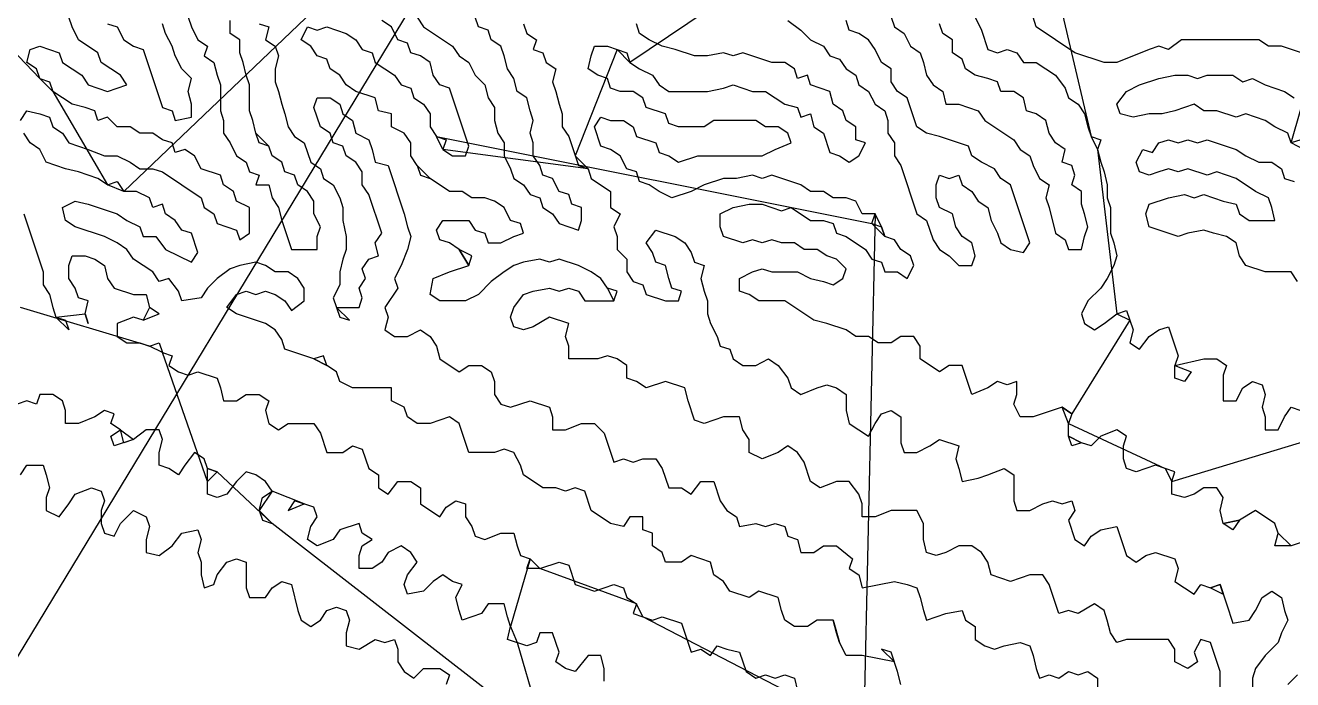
# Model space of a CAD drawing. Header units: metres. Extents: x 15 to 2853, y 44 to 1438.
# Drawn here: x 1296.5 to 1689.5, y 880.5 to 1083.5 of the extents above; entities that cross this region are included whole.
import ezdxf

# ---------------------------------------------------------------- set-up
doc = ezdxf.new("R2010")
doc.units = ezdxf.units.M
doc.layers.add('Draw', color=2, linetype='CONTINUOUS')
doc.layers.add('Skip', color=1, linetype='CONTINUOUS')

msp = doc.modelspace()

# ---------------------------------------------------------------- linework, layer by layer
at = {"layer": 'draw'}
for p, q in [((1311, 1083), (1310, 1086)), ((1347, 1086), (1348, 1083)), ((1360, 1081), (1360, 1085)), ((1410, 1083), (1407, 1085)), ((1418, 1086), (1420, 1083)), ((1437, 1083), (1436, 1086)), ((1533, 1085), (1537, 1082)), ((1552, 1082), (1551, 1085)), ((1565, 1086), (1566, 1083)), ((1591, 1086), (1593, 1082)), ((1610, 1083), (1609, 1086)), ((1313, 1079), (1311, 1083)), ((1322, 1084), (1325, 1083)), ((1325, 1083), (1327, 1079)), ((1340, 1081), (1339, 1084)), ((1342, 1077), (1340, 1081)), ((1348, 1083), (1350, 1079)), ((1363, 1079), (1360, 1081)), ((1369, 1084), (1372, 1083)), ((1372, 1083), (1371, 1079)), ((1382, 1079), (1384, 1083)), ((1384, 1083), (1387, 1082)), ((1387, 1082), (1390, 1083)), ((1390, 1083), (1396, 1081)), ((1396, 1081), (1399, 1079)), ((1412, 1079), (1410, 1083)), ((1420, 1083), (1429, 1077)), ((1440, 1082), (1437, 1083)), ((1441, 1079), (1440, 1082)), ((1451, 1084), (1452, 1081)), ((1452, 1081), (1455, 1079)), ((1487, 1081), (1486, 1084)), ((1490, 1079), (1487, 1081)), ((1537, 1082), (1540, 1079)), ((1555, 1081), (1552, 1082)), ((1558, 1079), (1555, 1081)), ((1566, 1083), (1569, 1081)), ((1569, 1081), (1571, 1077)), ((1581, 1081), (1580, 1084)), ((1584, 1079), (1581, 1081)), ((1593, 1082), (1595, 1076)), ((1622, 1075), (1610, 1083)), ((1298, 1076), (1301, 1077)), ((1301, 1077), (1307, 1075)), ((1319, 1075), (1313, 1079)), ((1327, 1079), (1330, 1077)), ((1330, 1077), (1333, 1076)), ((1343, 1074), (1342, 1077)), ((1350, 1079), (1353, 1077)), ((1353, 1077), (1352, 1074)), ((1363, 1075), (1363, 1079)), ((1371, 1079), (1374, 1077)), ((1374, 1077), (1375, 1074)), ((1385, 1077), (1382, 1079)), ((1387, 1074), (1385, 1077)), ((1399, 1079), (1401, 1076)), ((1415, 1078), (1412, 1079)), ((1416, 1075), (1415, 1078)), ((1429, 1077), (1431, 1074)), ((1444, 1077), (1441, 1079)), ((1445, 1074), (1444, 1077)), ((1455, 1079), (1454, 1076)), ((1472, 1074), (1473, 1077)), ((1473, 1077), (1477, 1077)), ((1477, 1077), (1483, 1075)), ((1494, 1077), (1490, 1079)), ((1498, 1076), (1494, 1077)), ((1540, 1079), (1544, 1077)), ((1544, 1077), (1546, 1074)), ((1560, 1076), (1558, 1079)), ((1571, 1077), (1574, 1075)), ((1584, 1075), (1584, 1079)), ((1648, 1077), (1645, 1076)), ((1651, 1076), (1648, 1077)), ((1655, 1079), (1651, 1076)), ((1679, 1079), (1655, 1079)), ((1682, 1077), (1679, 1079)), ((1686, 1077), (1682, 1077)), ((1695, 1074), (1686, 1077)), ((1297, 1072), (1298, 1076)), ((1307, 1075), (1308, 1072)), ((1320, 1072), (1319, 1075)), ((1333, 1076), (1339, 1058)), ((1345, 1070), (1343, 1074)), ((1352, 1074), (1355, 1072)), ((1364, 1072), (1363, 1075)), ((1375, 1074), (1374, 1070)), ((1390, 1073), (1387, 1074)), ((1391, 1070), (1390, 1073)), ((1401, 1076), (1404, 1075)), ((1404, 1075), (1405, 1072)), ((1419, 1074), (1416, 1075)), ((1422, 1072), (1419, 1074)), ((1431, 1074), (1434, 1072)), ((1446, 1070), (1445, 1074)), ((1454, 1076), (1457, 1075)), ((1457, 1075), (1458, 1072)), ((1471, 1070), (1472, 1074)), ((1484, 1072), (1480, 1076)), ((1483, 1075), (1484, 1072)), ((1504, 1074), (1498, 1076)), ((1508, 1074), (1504, 1074)), ((1513, 1075), (1508, 1074)), ((1516, 1074), (1513, 1075)), ((1519, 1075), (1516, 1074)), ((1528, 1072), (1519, 1075)), ((1546, 1074), (1549, 1073)), ((1549, 1073), (1551, 1070)), ((1562, 1072), (1560, 1076)), ((1574, 1075), (1575, 1072)), ((1587, 1073), (1584, 1075)), ((1588, 1070), (1587, 1073)), ((1595, 1076), (1598, 1075)), ((1598, 1075), (1601, 1076)), ((1601, 1076), (1604, 1075)), ((1604, 1075), (1606, 1072)), ((1631, 1072), (1622, 1075)), ((1645, 1076), (1635, 1072)), ((1300, 1070), (1297, 1072)), ((1301, 1067), (1300, 1070)), ((1308, 1072), (1314, 1068)), ((1326, 1068), (1320, 1072)), ((1348, 1067), (1345, 1070)), ((1355, 1072), (1356, 1068)), ((1365, 1068), (1364, 1072)), ((1374, 1070), (1374, 1066)), ((1394, 1068), (1391, 1070)), ((1405, 1072), (1411, 1068)), ((1423, 1068), (1422, 1072)), ((1434, 1072), (1436, 1068)), ((1448, 1067), (1446, 1070)), ((1458, 1072), (1461, 1070)), ((1461, 1070), (1460, 1066)), ((1474, 1068), (1471, 1070)), ((1484, 1072), (1487, 1070)), ((1487, 1070), (1491, 1068)), ((1532, 1072), (1528, 1072)), ((1535, 1070), (1532, 1072)), ((1536, 1067), (1535, 1070)), ((1551, 1070), (1554, 1068)), ((1565, 1070), (1562, 1072)), ((1565, 1066), (1565, 1070)), ((1575, 1072), (1576, 1068)), ((1591, 1068), (1588, 1070)), ((1606, 1072), (1610, 1072)), ((1610, 1072), (1616, 1068)), ((1635, 1072), (1631, 1072)), ((1305, 1063), (1301, 1067)), ((1301, 1067), (1304, 1066)), ((1304, 1066), (1305, 1063)), ((1314, 1068), (1316, 1065)), ((1328, 1065), (1326, 1068)), ((1347, 1063), (1348, 1067)), ((1356, 1068), (1357, 1065)), ((1366, 1065), (1365, 1068)), ((1374, 1066), (1375, 1063)), ((1396, 1065), (1394, 1068)), ((1411, 1068), (1413, 1065)), ((1425, 1065), (1423, 1068)), ((1436, 1068), (1439, 1065)), ((1449, 1063), (1448, 1067)), ((1460, 1066), (1461, 1063)), ((1477, 1067), (1474, 1068)), ((1478, 1064), (1477, 1067)), ((1491, 1068), (1493, 1065)), ((1539, 1068), (1536, 1067)), ((1540, 1065), (1539, 1068)), ((1554, 1068), (1555, 1065)), ((1567, 1063), (1565, 1066)), ((1576, 1068), (1578, 1065)), ((1595, 1067), (1591, 1068)), ((1598, 1066), (1595, 1067)), ((1599, 1063), (1598, 1066)), ((1616, 1068), (1619, 1064)), ((1642, 1065), (1648, 1067)), ((1648, 1067), (1653, 1068)), ((1653, 1068), (1657, 1068)), ((1657, 1068), (1660, 1067)), ((1660, 1067), (1663, 1068)), ((1663, 1068), (1671, 1068)), ((1671, 1068), (1674, 1066)), ((1674, 1066), (1677, 1067)), ((1677, 1067), (1681, 1065)), ((1311, 1059), (1305, 1063)), ((1316, 1065), (1322, 1063)), ((1322, 1063), (1328, 1065)), ((1348, 1059), (1347, 1063)), ((1357, 1065), (1357, 1057)), ((1366, 1057), (1366, 1065)), ((1375, 1063), (1376, 1059)), ((1399, 1063), (1396, 1065)), ((1405, 1061), (1399, 1063)), ((1413, 1065), (1416, 1064)), ((1416, 1064), (1417, 1061)), ((1428, 1064), (1425, 1065)), ((1434, 1046), (1428, 1064)), ((1439, 1065), (1440, 1061)), ((1452, 1061), (1449, 1063)), ((1461, 1063), (1462, 1059)), ((1481, 1063), (1478, 1064)), ((1485, 1063), (1481, 1063)), ((1488, 1061), (1485, 1063)), ((1493, 1065), (1496, 1063)), ((1496, 1063), (1508, 1063)), ((1508, 1063), (1513, 1064)), ((1513, 1064), (1516, 1065)), ((1516, 1065), (1522, 1063)), ((1522, 1063), (1526, 1063)), ((1526, 1063), (1532, 1059)), ((1546, 1063), (1540, 1065)), ((1547, 1059), (1546, 1063)), ((1555, 1065), (1558, 1063)), ((1558, 1063), (1560, 1059)), ((1570, 1061), (1567, 1063)), ((1578, 1065), (1581, 1063)), ((1581, 1063), (1582, 1059)), ((1603, 1063), (1599, 1063)), ((1606, 1061), (1603, 1063)), ((1619, 1064), (1620, 1061)), ((1635, 1059), (1638, 1063)), ((1638, 1063), (1642, 1065)), ((1681, 1065), (1687, 1063)), ((1687, 1063), (1690, 1061)), ((1315, 1058), (1311, 1059)), ((1318, 1057), (1315, 1058)), ((1339, 1058), (1342, 1057)), ((1348, 1055), (1348, 1059)), ((1376, 1059), (1377, 1056)), ((1386, 1058), (1387, 1061)), ((1388, 1052), (1386, 1058)), ((1387, 1061), (1391, 1061)), ((1391, 1061), (1394, 1059)), ((1394, 1059), (1395, 1056)), ((1406, 1057), (1405, 1061)), ((1417, 1061), (1420, 1059)), ((1420, 1059), (1422, 1056)), ((1440, 1061), (1442, 1058)), ((1442, 1058), (1442, 1054)), ((1453, 1057), (1452, 1061)), ((1462, 1059), (1463, 1056)), ((1489, 1058), (1488, 1061)), ((1495, 1056), (1489, 1058)), ((1532, 1059), (1536, 1058)), ((1536, 1058), (1537, 1055)), ((1550, 1057), (1547, 1059)), ((1560, 1059), (1563, 1057)), ((1573, 1052), (1570, 1061)), ((1582, 1059), (1586, 1059)), ((1586, 1059), (1592, 1057)), ((1607, 1057), (1606, 1061)), ((1620, 1061), (1623, 1059)), ((1623, 1059), (1625, 1056)), ((1636, 1056), (1635, 1059)), ((1662, 1057), (1659, 1059)), ((1295, 1054), (1297, 1057)), ((1297, 1057), (1301, 1056)), ((1301, 1056), (1304, 1055)), ((1304, 1055), (1305, 1052)), ((1319, 1054), (1318, 1057)), ((1322, 1055), (1319, 1054)), ((1325, 1052), (1322, 1055)), ((1342, 1057), (1343, 1054)), ((1343, 1054), (1348, 1055)), ((1357, 1057), (1358, 1054)), ((1358, 1054), (1358, 1050)), ((1367, 1054), (1366, 1057)), ((1368, 1050), (1367, 1054)), ((1377, 1056), (1378, 1052)), ((1395, 1056), (1398, 1054)), ((1398, 1054), (1399, 1050)), ((1410, 1056), (1406, 1057)), ((1410, 1052), (1410, 1056)), ((1422, 1056), (1422, 1052)), ((1442, 1054), (1443, 1050)), ((1454, 1054), (1453, 1057)), ((1453, 1050), (1454, 1054)), ((1463, 1056), (1463, 1052)), ((1473, 1052), (1475, 1055)), ((1475, 1055), (1478, 1054)), ((1478, 1054), (1482, 1054)), ((1482, 1054), (1485, 1052)), ((1496, 1053), (1495, 1056)), ((1510, 1054), (1507, 1052)), ((1523, 1054), (1510, 1054)), ((1526, 1052), (1523, 1054)), ((1537, 1055), (1540, 1056)), ((1540, 1056), (1541, 1052)), ((1551, 1054), (1550, 1057)), ((1554, 1052), (1551, 1054)), ((1563, 1057), (1564, 1054)), ((1564, 1054), (1564, 1050)), ((1592, 1057), (1594, 1054)), ((1594, 1054), (1603, 1048)), ((1610, 1056), (1607, 1057)), ((1613, 1054), (1610, 1056)), ((1614, 1050), (1613, 1054)), ((1625, 1056), (1626, 1052)), ((1640, 1055), (1636, 1056)), ((1645, 1056), (1640, 1055)), ((1649, 1056), (1645, 1056)), ((1653, 1057), (1649, 1056)), ((1666, 1057), (1662, 1057)), ((1672, 1055), (1666, 1057)), ((1675, 1056), (1672, 1055)), ((1681, 1054), (1675, 1056)), ((1684, 1052), (1681, 1054)), ((1298, 1047), (1296, 1050)), ((1305, 1052), (1308, 1050)), ((1308, 1050), (1310, 1047)), ((1329, 1052), (1325, 1052)), ((1332, 1050), (1329, 1052)), ((1336, 1050), (1332, 1050)), ((1339, 1048), (1336, 1050)), ((1358, 1050), (1360, 1047)), ((1369, 1047), (1368, 1050)), ((1368, 1050), (1372, 1046)), ((1378, 1052), (1380, 1049)), ((1391, 1050), (1388, 1052)), ((1392, 1047), (1391, 1050)), ((1399, 1050), (1403, 1048)), ((1414, 1050), (1410, 1052)), ((1416, 1047), (1414, 1050)), ((1422, 1052), (1424, 1049)), ((1443, 1050), (1445, 1047)), ((1454, 1047), (1453, 1050)), ((1463, 1052), (1465, 1049)), ((1475, 1046), (1473, 1052)), ((1485, 1052), (1486, 1049)), ((1499, 1052), (1496, 1053)), ((1507, 1052), (1499, 1052)), ((1530, 1052), (1526, 1052)), ((1533, 1050), (1530, 1052)), ((1534, 1047), (1533, 1050)), ((1541, 1052), (1544, 1050)), ((1544, 1050), (1546, 1044)), ((1554, 1048), (1554, 1052)), ((1564, 1050), (1566, 1047)), ((1576, 1050), (1573, 1052)), ((1580, 1049), (1576, 1050)), ((1616, 1047), (1614, 1050)), ((1626, 1052), (1627, 1049)), ((1688, 1050), (1684, 1052)), ((1689, 1047), (1688, 1050)), ((1301, 1045), (1298, 1047)), ((1310, 1047), (1316, 1045)), ((1342, 1047), (1339, 1048)), ((1343, 1044), (1342, 1047)), ((1372, 1046), (1369, 1047)), ((1373, 1043), (1372, 1046)), ((1380, 1049), (1383, 1047)), ((1383, 1047), (1385, 1041)), ((1395, 1046), (1392, 1047)), ((1396, 1043), (1395, 1046)), ((1403, 1048), (1404, 1045)), ((1416, 1043), (1416, 1047)), ((1424, 1049), (1427, 1048)), ((1426, 1045), (1424, 1049)), ((1427, 1048), (1426, 1045)), ((1433, 1043), (1434, 1046)), ((1445, 1047), (1445, 1043)), ((1454, 1043), (1454, 1047)), ((1465, 1049), (1468, 1040)), ((1478, 1045), (1475, 1046)), ((1486, 1049), (1492, 1047)), ((1492, 1047), (1493, 1044)), ((1529, 1045), (1534, 1047)), ((1557, 1047), (1554, 1048)), ((1555, 1043), (1557, 1047)), ((1566, 1047), (1566, 1043)), ((1589, 1046), (1580, 1049)), ((1590, 1043), (1589, 1046)), ((1603, 1048), (1605, 1045)), ((1619, 1045), (1616, 1047)), ((1627, 1049), (1630, 1048)), ((1627, 1049), (1629, 1045)), ((1630, 1048), (1629, 1045)), ((1646, 1044), (1648, 1047)), ((1648, 1047), (1651, 1048)), ((1651, 1048), (1654, 1047)), ((1654, 1047), (1657, 1048)), ((1657, 1048), (1660, 1047)), ((1660, 1047), (1663, 1048)), ((1663, 1048), (1672, 1045)), ((1692, 1048), (1689, 1047)), ((1693, 1045), (1689, 1047)), ((1303, 1041), (1301, 1045)), ((1316, 1045), (1321, 1043)), ((1321, 1043), (1325, 1043)), ((1325, 1043), (1329, 1041)), ((1346, 1045), (1343, 1044)), ((1349, 1043), (1346, 1045)), ((1351, 1039), (1349, 1043)), ((1362, 1043), (1365, 1041)), ((1376, 1041), (1373, 1043)), ((1399, 1041), (1396, 1043)), ((1404, 1045), (1405, 1041)), ((1418, 1040), (1416, 1043)), ((1426, 1045), (1429, 1043)), ((1429, 1043), (1433, 1043)), ((1445, 1043), (1447, 1039)), ((1456, 1040), (1454, 1043)), ((1467, 1043), (1471, 1039)), ((1481, 1043), (1478, 1045)), ((1483, 1039), (1481, 1043)), ((1493, 1044), (1496, 1043)), ((1496, 1043), (1499, 1041)), ((1505, 1043), (1525, 1043)), ((1525, 1043), (1529, 1045)), ((1546, 1044), (1549, 1043)), ((1549, 1043), (1552, 1041)), ((1552, 1041), (1555, 1043)), ((1566, 1043), (1568, 1040)), ((1593, 1041), (1590, 1043)), ((1605, 1045), (1608, 1043)), ((1608, 1043), (1609, 1040)), ((1618, 1041), (1619, 1045)), ((1629, 1045), (1630, 1041)), ((1641, 1041), (1643, 1045)), ((1643, 1045), (1646, 1044)), ((1672, 1045), (1675, 1043)), ((1675, 1043), (1679, 1041)), ((1309, 1039), (1303, 1041)), ((1313, 1038), (1309, 1039)), ((1319, 1036), (1313, 1038)), ((1329, 1041), (1332, 1039)), ((1332, 1039), (1336, 1039)), ((1336, 1039), (1339, 1038)), ((1339, 1038), (1351, 1030)), ((1357, 1037), (1351, 1039)), ((1365, 1041), (1366, 1038)), ((1366, 1038), (1369, 1037)), ((1377, 1038), (1376, 1041)), ((1380, 1037), (1377, 1038)), ((1385, 1041), (1388, 1039)), ((1388, 1039), (1389, 1036)), ((1401, 1038), (1399, 1041)), ((1401, 1034), (1401, 1038)), ((1405, 1041), (1409, 1040)), ((1409, 1040), (1414, 1025)), ((1422, 1036), (1418, 1040)), ((1418, 1040), (1419, 1037)), ((1447, 1039), (1448, 1036)), ((1457, 1037), (1456, 1040)), ((1468, 1040), (1471, 1039)), ((1471, 1039), (1472, 1036)), ((1486, 1038), (1483, 1039)), ((1487, 1035), (1486, 1038)), ((1568, 1040), (1573, 1025)), ((1597, 1039), (1593, 1041)), ((1599, 1036), (1597, 1039)), ((1609, 1040), (1611, 1036)), ((1621, 1040), (1618, 1041)), ((1622, 1037), (1621, 1040)), ((1630, 1041), (1631, 1038)), ((1631, 1038), (1632, 1034)), ((1642, 1038), (1641, 1041)), ((1645, 1037), (1642, 1038)), ((1648, 1038), (1645, 1037)), ((1654, 1038), (1651, 1039)), ((1657, 1039), (1654, 1038)), ((1663, 1037), (1657, 1039)), ((1666, 1038), (1663, 1037)), ((1672, 1036), (1666, 1038)), ((1679, 1041), (1683, 1041)), ((1683, 1041), (1686, 1039)), ((1686, 1039), (1687, 1036)), ((1322, 1034), (1319, 1036)), ((1322, 1034), (1325, 1035)), ((1327, 1032), (1322, 1034)), ((1325, 1035), (1327, 1032)), ((1358, 1034), (1357, 1037)), ((1361, 1032), (1358, 1034)), ((1369, 1037), (1368, 1034)), ((1368, 1034), (1372, 1034)), ((1372, 1034), (1373, 1030)), ((1381, 1034), (1380, 1037)), ((1384, 1032), (1381, 1034)), ((1389, 1036), (1392, 1034)), ((1392, 1034), (1394, 1030)), ((1403, 1031), (1401, 1034)), ((1419, 1037), (1422, 1036)), ((1428, 1032), (1422, 1036)), ((1448, 1036), (1451, 1034)), ((1451, 1034), (1453, 1031)), ((1460, 1036), (1457, 1037)), ((1462, 1032), (1460, 1036)), ((1472, 1036), (1478, 1032)), ((1490, 1034), (1487, 1035)), ((1493, 1032), (1490, 1034)), ((1507, 1034), (1503, 1032)), ((1517, 1036), (1513, 1036)), ((1522, 1037), (1517, 1036)), ((1525, 1036), (1522, 1037)), ((1528, 1037), (1525, 1036)), ((1537, 1034), (1528, 1037)), ((1540, 1032), (1537, 1034)), ((1579, 1034), (1580, 1037)), ((1579, 1030), (1579, 1034)), ((1580, 1037), (1583, 1036)), ((1583, 1036), (1586, 1037)), ((1586, 1037), (1587, 1034)), ((1587, 1034), (1590, 1032)), ((1602, 1034), (1599, 1036)), ((1608, 1016), (1602, 1034)), ((1611, 1036), (1614, 1034)), ((1614, 1034), (1613, 1030)), ((1621, 1034), (1622, 1037)), ((1624, 1032), (1621, 1034)), ((1632, 1034), (1632, 1030)), ((1678, 1032), (1672, 1036)), ((1687, 1036), (1690, 1035)), ((1331, 1032), (1327, 1032)), ((1335, 1030), (1331, 1032)), ((1336, 1027), (1335, 1030)), ((1351, 1030), (1352, 1027)), ((1362, 1029), (1361, 1032)), ((1373, 1030), (1375, 1027)), ((1386, 1029), (1384, 1032)), ((1394, 1030), (1395, 1027)), ((1407, 1019), (1403, 1031)), ((1432, 1032), (1428, 1032)), ((1435, 1030), (1432, 1032)), ((1439, 1030), (1435, 1030)), ((1442, 1029), (1439, 1030)), ((1453, 1031), (1456, 1030)), ((1456, 1030), (1457, 1027)), ((1465, 1031), (1462, 1032)), ((1466, 1028), (1465, 1031)), ((1478, 1032), (1478, 1027)), ((1497, 1030), (1493, 1032)), ((1503, 1032), (1497, 1030)), ((1544, 1032), (1540, 1032)), ((1547, 1030), (1544, 1032)), ((1551, 1030), (1547, 1030)), ((1554, 1029), (1551, 1030)), ((1580, 1027), (1579, 1030)), ((1590, 1032), (1592, 1029)), ((1613, 1030), (1614, 1027)), ((1624, 1028), (1624, 1032)), ((1632, 1030), (1633, 1027)), ((1645, 1028), (1651, 1030)), ((1651, 1030), (1656, 1031)), ((1656, 1031), (1659, 1030)), ((1659, 1030), (1662, 1031)), ((1662, 1031), (1668, 1029)), ((1682, 1030), (1678, 1032)), ((1683, 1027), (1682, 1030)), ((1308, 1027), (1312, 1029)), ((1309, 1023), (1308, 1027)), ((1312, 1029), (1316, 1028)), ((1316, 1028), (1325, 1025)), ((1339, 1028), (1336, 1027)), ((1340, 1025), (1339, 1028)), ((1352, 1027), (1355, 1025)), ((1366, 1027), (1362, 1029)), ((1366, 1019), (1366, 1027)), ((1375, 1027), (1376, 1023)), ((1386, 1025), (1386, 1029)), ((1395, 1027), (1395, 1023)), ((1445, 1027), (1442, 1029)), ((1447, 1023), (1445, 1027)), ((1457, 1027), (1460, 1025)), ((1469, 1027), (1466, 1028)), ((1469, 1023), (1469, 1027)), ((1478, 1027), (1481, 1025)), ((1512, 1025), (1516, 1027)), ((1516, 1027), (1521, 1028)), ((1521, 1028), (1525, 1028)), ((1525, 1028), (1531, 1026)), ((1531, 1026), (1534, 1027)), ((1534, 1027), (1540, 1023)), ((1556, 1025), (1554, 1029)), ((1584, 1025), (1580, 1027)), ((1592, 1029), (1595, 1027)), ((1595, 1027), (1596, 1023)), ((1614, 1027), (1616, 1019)), ((1625, 1025), (1624, 1028)), ((1633, 1027), (1633, 1019)), ((1644, 1025), (1645, 1028)), ((1668, 1029), (1672, 1028)), ((1672, 1028), (1673, 1025)), ((1684, 1023), (1683, 1027)), ((1296, 1025), (1302, 1007)), ((1312, 1021), (1309, 1023)), ((1325, 1025), (1328, 1023)), ((1328, 1023), (1332, 1021)), ((1343, 1023), (1340, 1025)), ((1345, 1020), (1343, 1023)), ((1355, 1025), (1356, 1022)), ((1356, 1022), (1362, 1020)), ((1376, 1023), (1379, 1014)), ((1388, 1021), (1386, 1025)), ((1395, 1023), (1396, 1018)), ((1414, 1025), (1415, 1021)), ((1424, 1020), (1426, 1023)), ((1426, 1023), (1434, 1023)), ((1434, 1023), (1436, 1020)), ((1450, 1022), (1447, 1023)), ((1451, 1019), (1450, 1022)), ((1460, 1025), (1462, 1022)), ((1462, 1022), (1468, 1020)), ((1468, 1020), (1469, 1023)), ((1481, 1025), (1479, 1021)), ((1512, 1021), (1512, 1025)), ((1540, 1023), (1544, 1023)), ((1544, 1023), (1547, 1022)), ((1547, 1022), (1548, 1019)), ((1560, 1025), (1556, 1025)), ((1559, 1022), (1560, 1025)), ((1559, 1022), (1562, 1021)), ((1563, 1018), (1559, 1022)), ((1562, 1021), (1560, 1025)), ((1573, 1025), (1576, 1023)), ((1576, 1023), (1578, 1017)), ((1585, 1021), (1584, 1025)), ((1596, 1023), (1598, 1019)), ((1626, 1021), (1625, 1025)), ((1645, 1021), (1644, 1025)), ((1673, 1025), (1676, 1023)), ((1676, 1023), (1684, 1023)), ((1321, 1018), (1312, 1021)), ((1325, 1016), (1321, 1018)), ((1332, 1021), (1333, 1018)), ((1333, 1018), (1337, 1018)), ((1337, 1018), (1340, 1014)), ((1348, 1019), (1345, 1020)), ((1350, 1013), (1348, 1019)), ((1362, 1020), (1363, 1017)), ((1363, 1017), (1366, 1019)), ((1387, 1018), (1388, 1021)), ((1387, 1014), (1387, 1018)), ((1396, 1018), (1396, 1014)), ((1405, 1016), (1407, 1019)), ((1415, 1021), (1416, 1018)), ((1416, 1018), (1415, 1014)), ((1425, 1017), (1424, 1020)), ((1436, 1020), (1439, 1019)), ((1439, 1019), (1440, 1016)), ((1444, 1016), (1448, 1018)), ((1448, 1018), (1451, 1019)), ((1479, 1021), (1480, 1018)), ((1480, 1018), (1480, 1014)), ((1489, 1016), (1492, 1020)), ((1492, 1020), (1498, 1018)), ((1498, 1018), (1501, 1016)), ((1513, 1018), (1512, 1021)), ((1519, 1016), (1513, 1018)), ((1548, 1019), (1551, 1018)), ((1551, 1018), (1557, 1014)), ((1563, 1018), (1562, 1021)), ((1566, 1017), (1563, 1018)), ((1587, 1018), (1585, 1021)), ((1590, 1016), (1587, 1018)), ((1598, 1019), (1599, 1016)), ((1616, 1019), (1619, 1017)), ((1624, 1014), (1625, 1018)), ((1625, 1018), (1626, 1021)), ((1633, 1019), (1634, 1016)), ((1654, 1018), (1645, 1021)), ((1657, 1019), (1654, 1018)), ((1662, 1020), (1657, 1019)), ((1665, 1019), (1662, 1020)), ((1669, 1018), (1665, 1019)), ((1672, 1016), (1669, 1018)), ((1328, 1014), (1325, 1016)), ((1330, 1011), (1328, 1014)), ((1340, 1014), (1348, 1010)), ((1379, 1014), (1387, 1014)), ((1396, 1014), (1395, 1011)), ((1406, 1012), (1405, 1016)), ((1415, 1014), (1413, 1009)), ((1428, 1016), (1425, 1017)), ((1431, 1014), (1428, 1016)), ((1435, 1012), (1431, 1014)), ((1431, 1014), (1434, 1009)), ((1440, 1016), (1444, 1016)), ((1480, 1014), (1483, 1011)), ((1491, 1013), (1489, 1016)), ((1501, 1016), (1503, 1013)), ((1522, 1017), (1519, 1016)), ((1525, 1016), (1522, 1017)), ((1528, 1017), (1525, 1016)), ((1531, 1016), (1528, 1017)), ((1535, 1016), (1531, 1016)), ((1538, 1014), (1535, 1016)), ((1542, 1014), (1538, 1014)), ((1545, 1012), (1542, 1014)), ((1557, 1014), (1559, 1011)), ((1568, 1014), (1566, 1017)), ((1571, 1012), (1568, 1014)), ((1578, 1017), (1580, 1014)), ((1580, 1014), (1583, 1012)), ((1591, 1012), (1590, 1016)), ((1599, 1016), (1602, 1014)), ((1602, 1014), (1606, 1013)), ((1606, 1013), (1608, 1016)), ((1619, 1017), (1620, 1014)), ((1620, 1014), (1624, 1014)), ((1634, 1016), (1635, 1012)), ((1673, 1012), (1672, 1016)), ((1310, 1009), (1311, 1012)), ((1311, 1012), (1315, 1012)), ((1315, 1012), (1318, 1011)), ((1318, 1011), (1321, 1009)), ((1336, 1007), (1330, 1011)), ((1348, 1010), (1350, 1013)), ((1395, 1011), (1394, 1007)), ((1401, 1008), (1403, 1011)), ((1403, 1011), (1406, 1012)), ((1434, 1009), (1435, 1012)), ((1456, 1011), (1451, 1010)), ((1459, 1010), (1456, 1011)), ((1462, 1011), (1459, 1010)), ((1468, 1009), (1462, 1011)), ((1483, 1011), (1483, 1007)), ((1492, 1010), (1491, 1013)), ((1503, 1013), (1504, 1010)), ((1548, 1011), (1545, 1012)), ((1551, 1008), (1548, 1011)), ((1559, 1011), (1562, 1010)), ((1572, 1009), (1571, 1012)), ((1583, 1012), (1586, 1009)), ((1590, 1009), (1591, 1012)), ((1635, 1012), (1634, 1009)), ((1675, 1009), (1673, 1012)), ((1302, 1007), (1302, 1003)), ((1310, 1005), (1310, 1009)), ((1321, 1009), (1322, 1005)), ((1338, 1004), (1336, 1007)), ((1360, 1008), (1356, 1005)), ((1363, 1009), (1360, 1008)), ((1368, 1010), (1363, 1009)), ((1371, 1009), (1368, 1010)), ((1374, 1007), (1371, 1009)), ((1378, 1007), (1374, 1007)), ((1381, 1005), (1378, 1007)), ((1394, 1007), (1394, 1003)), ((1402, 1005), (1401, 1008)), ((1413, 1009), (1411, 1005)), ((1423, 1005), (1428, 1007)), ((1445, 1007), (1441, 1004)), ((1448, 1009), (1445, 1007)), ((1451, 1010), (1448, 1009)), ((1472, 1007), (1468, 1009)), ((1475, 1005), (1472, 1007)), ((1483, 1007), (1485, 1004)), ((1495, 1009), (1492, 1010)), ((1496, 1005), (1495, 1009)), ((1504, 1010), (1507, 1009)), ((1507, 1009), (1506, 1005)), ((1518, 1005), (1522, 1007)), ((1522, 1007), (1525, 1008)), ((1525, 1008), (1528, 1007)), ((1528, 1007), (1536, 1007)), ((1536, 1007), (1540, 1005)), ((1550, 1005), (1551, 1008)), ((1562, 1010), (1563, 1007)), ((1563, 1007), (1567, 1007)), ((1567, 1007), (1570, 1005)), ((1570, 1005), (1572, 1009)), ((1586, 1009), (1590, 1009)), ((1634, 1009), (1632, 1005)), ((1681, 1007), (1675, 1009)), ((1689, 1007), (1681, 1007)), ((1691, 1004), (1689, 1007)), ((1302, 1003), (1304, 1000)), ((1312, 1002), (1310, 1005)), ((1322, 1005), (1324, 1002)), ((1341, 1005), (1338, 1004)), ((1344, 1001), (1341, 1005)), ((1356, 1005), (1353, 1002)), ((1383, 1002), (1381, 1005)), ((1394, 1003), (1392, 999)), ((1400, 1002), (1402, 1005)), ((1411, 1005), (1412, 1002)), ((1422, 1000), (1423, 1005)), ((1477, 1002), (1475, 1005)), ((1485, 1004), (1488, 1003)), ((1488, 1003), (1489, 1000)), ((1497, 1002), (1496, 1005)), ((1506, 1005), (1507, 1001)), ((1518, 1001), (1518, 1005)), ((1540, 1005), (1544, 1004)), ((1544, 1004), (1547, 1003)), ((1547, 1003), (1550, 1005)), ((1632, 1005), (1630, 1002)), ((1304, 1000), (1305, 996)), ((1313, 999), (1312, 1002)), ((1316, 998), (1313, 999)), ((1324, 1002), (1330, 1000)), ((1330, 1000), (1334, 1000)), ((1334, 1000), (1335, 996)), ((1345, 998), (1344, 1001)), ((1351, 999), (1345, 998)), ((1353, 1002), (1351, 999)), ((1359, 996), (1362, 1000)), ((1362, 1000), (1365, 1001)), ((1365, 1001), (1368, 1000)), ((1368, 1000), (1371, 1001)), ((1371, 1001), (1374, 1000)), ((1374, 1000), (1377, 998)), ((1383, 998), (1383, 1002)), ((1392, 999), (1394, 993)), ((1401, 999), (1400, 1002)), ((1400, 996), (1401, 999)), ((1412, 1002), (1408, 996)), ((1425, 998), (1422, 1000)), ((1437, 1000), (1433, 998)), ((1448, 996), (1451, 1000)), ((1451, 1000), (1454, 1001)), ((1454, 1001), (1459, 1002)), ((1459, 1002), (1462, 1001)), ((1462, 1001), (1465, 1002)), ((1465, 1002), (1468, 1001)), ((1468, 1001), (1470, 998)), ((1480, 1001), (1477, 1002)), ((1477, 1002), (1479, 998)), ((1479, 998), (1480, 1001)), ((1489, 1000), (1495, 998)), ((1500, 1001), (1497, 1002)), ((1499, 998), (1500, 1001)), ((1507, 1001), (1508, 998)), ((1521, 1000), (1518, 1001)), ((1524, 998), (1521, 1000)), ((1305, 996), (1306, 993)), ((1315, 994), (1316, 998)), ((1335, 996), (1333, 992)), ((1338, 994), (1335, 996)), ((1362, 994), (1359, 996)), ((1377, 998), (1379, 995)), ((1397, 992), (1393, 996)), ((1408, 996), (1409, 993)), ((1433, 998), (1425, 998)), ((1447, 993), (1448, 996)), ((1470, 998), (1474, 998)), ((1495, 998), (1499, 998)), ((1508, 998), (1508, 994)), ((1532, 998), (1524, 998)), ((1541, 992), (1532, 998)), ((1626, 998), (1624, 994)), ((1635, 994), (1638, 995)), ((1638, 995), (1640, 989)), ((1306, 993), (1309, 992)), ((1310, 989), (1306, 993)), ((1309, 992), (1310, 989)), ((1315, 994), (1316, 991)), ((1330, 993), (1325, 991)), ((1325, 991), (1325, 987)), ((1333, 992), (1330, 993)), ((1333, 992), (1338, 994)), ((1371, 991), (1362, 994)), ((1374, 989), (1371, 991)), ((1394, 993), (1397, 992)), ((1409, 993), (1408, 989)), ((1448, 990), (1447, 993)), ((1459, 993), (1454, 990)), ((1465, 991), (1459, 993)), ((1464, 987), (1465, 991)), ((1508, 994), (1509, 991)), ((1509, 991), (1511, 987)), ((1545, 991), (1541, 992)), ((1551, 989), (1545, 991)), ((1624, 994), (1625, 991)), ((1625, 991), (1628, 989)), ((1628, 989), (1631, 991)), ((1631, 991), (1635, 994)), ((1635, 994), (1639, 992)), ((1325, 987), (1328, 985)), ((1376, 986), (1374, 989)), ((1408, 989), (1411, 987)), ((1411, 987), (1415, 987)), ((1415, 987), (1419, 989)), ((1419, 989), (1422, 987)), ((1422, 987), (1424, 984)), ((1451, 989), (1448, 990)), ((1454, 990), (1451, 989)), ((1465, 984), (1464, 987)), ((1511, 987), (1512, 984)), ((1554, 987), (1551, 989)), ((1558, 987), (1554, 987)), ((1561, 985), (1558, 987)), ((1568, 987), (1565, 985)), ((1572, 987), (1568, 987)), ((1574, 984), (1572, 987)), ((1640, 989), (1639, 985)), ((1642, 983), (1645, 987)), ((1645, 987), (1648, 989)), ((1648, 989), (1651, 990)), ((1651, 990), (1654, 981)), ((1328, 985), (1332, 985)), ((1332, 985), (1335, 984)), ((1335, 984), (1338, 985)), ((1339, 982), (1335, 984)), ((1338, 985), (1339, 982)), ((1377, 983), (1376, 986)), ((1386, 980), (1377, 983)), ((1424, 984), (1425, 980)), ((1465, 980), (1465, 984)), ((1512, 984), (1515, 983)), ((1515, 983), (1516, 980)), ((1565, 985), (1561, 985)), ((1574, 980), (1574, 984)), ((1639, 985), (1642, 983)), ((1339, 982), (1342, 981)), ((1342, 981), (1341, 978)), ((1389, 981), (1386, 980)), ((1386, 980), (1390, 978)), ((1390, 978), (1389, 981)), ((1425, 980), (1431, 976)), ((1474, 980), (1465, 980)), ((1477, 981), (1474, 980)), ((1480, 980), (1477, 981)), ((1483, 978), (1480, 980)), ((1516, 980), (1519, 978)), ((1523, 978), (1527, 980)), ((1527, 980), (1530, 978)), ((1580, 976), (1574, 980)), ((1654, 981), (1653, 978)), ((1662, 980), (1666, 980)), ((1666, 980), (1669, 978)), ((1341, 978), (1344, 976)), ((1344, 976), (1347, 975)), ((1347, 975), (1350, 976)), ((1350, 976), (1356, 974)), ((1393, 976), (1390, 978)), ((1394, 973), (1393, 976)), ((1431, 976), (1434, 978)), ((1434, 978), (1438, 978)), ((1438, 978), (1441, 976)), ((1441, 976), (1442, 973)), ((1483, 974), (1483, 978)), ((1519, 978), (1523, 978)), ((1530, 978), (1533, 974)), ((1583, 978), (1580, 976)), ((1587, 978), (1583, 978)), ((1590, 969), (1587, 978)), ((1653, 978), (1658, 976)), ((1653, 974), (1653, 978)), ((1658, 976), (1656, 973)), ((1669, 978), (1668, 975)), ((1668, 975), (1668, 967)), ((1356, 974), (1357, 971)), ((1357, 971), (1358, 967)), ((1398, 971), (1394, 973)), ((1410, 971), (1398, 971)), ((1410, 967), (1410, 971)), ((1442, 973), (1442, 969)), ((1486, 973), (1483, 974)), ((1489, 971), (1486, 973)), ((1495, 973), (1489, 971)), ((1501, 971), (1495, 973)), ((1502, 967), (1501, 971)), ((1533, 974), (1534, 971)), ((1534, 971), (1537, 969)), ((1537, 969), (1542, 971)), ((1542, 971), (1545, 972)), ((1545, 972), (1548, 971)), ((1548, 971), (1551, 969)), ((1595, 971), (1590, 969)), ((1598, 973), (1595, 971)), ((1601, 972), (1598, 973)), ((1604, 973), (1601, 972)), ((1604, 969), (1604, 973)), ((1656, 973), (1653, 974)), ((1672, 967), (1674, 971)), ((1674, 971), (1677, 973)), ((1677, 973), (1680, 972)), ((1680, 972), (1681, 969)), ((1297, 967), (1294, 966)), ((1300, 966), (1297, 967)), ((1301, 969), (1300, 966)), ((1305, 969), (1301, 969)), ((1308, 967), (1305, 969)), ((1309, 964), (1308, 967)), ((1358, 967), (1362, 967)), ((1362, 967), (1365, 969)), ((1365, 969), (1369, 969)), ((1369, 969), (1372, 967)), ((1372, 967), (1371, 964)), ((1414, 965), (1410, 967)), ((1442, 969), (1444, 966)), ((1447, 965), (1453, 967)), ((1453, 967), (1459, 965)), ((1504, 961), (1502, 967)), ((1551, 969), (1551, 964)), ((1603, 966), (1604, 969)), ((1668, 967), (1672, 967)), ((1681, 969), (1680, 965)), ((1309, 960), (1309, 964)), ((1321, 964), (1318, 962)), ((1324, 963), (1321, 964)), ((1323, 960), (1324, 963)), ((1371, 964), (1372, 960)), ((1415, 962), (1414, 965)), ((1444, 966), (1447, 965)), ((1459, 965), (1460, 962)), ((1551, 964), (1552, 960)), ((1560, 960), (1562, 963)), ((1562, 963), (1565, 964)), ((1565, 964), (1568, 962)), ((1605, 962), (1603, 966)), ((1618, 965), (1609, 962)), ((1620, 960), (1618, 965)), ((1621, 963), (1618, 965)), ((1621, 963), (1620, 960)), ((1680, 965), (1681, 962)), ((1687, 962), (1689, 965)), ((1689, 965), (1692, 964)), ((1313, 960), (1309, 960)), ((1318, 962), (1313, 960)), ((1326, 958), (1323, 960)), ((1372, 960), (1375, 958)), ((1375, 958), (1378, 960)), ((1378, 960), (1386, 960)), ((1386, 960), (1388, 957)), ((1418, 960), (1415, 962)), ((1422, 960), (1418, 960)), ((1428, 962), (1422, 960)), ((1431, 960), (1428, 962)), ((1434, 951), (1431, 960)), ((1460, 962), (1460, 958)), ((1469, 960), (1473, 960)), ((1473, 960), (1476, 957)), ((1507, 960), (1504, 961)), ((1513, 962), (1507, 960)), ((1518, 962), (1513, 962)), ((1519, 958), (1518, 962)), ((1552, 960), (1558, 956)), ((1558, 956), (1560, 960)), ((1568, 962), (1568, 954)), ((1609, 962), (1605, 962)), ((1620, 956), (1620, 960)), ((1681, 962), (1681, 958)), ((1685, 958), (1687, 962)), ((1323, 956), (1326, 958)), ((1324, 953), (1323, 956)), ((1330, 955), (1324, 953)), ((1326, 958), (1330, 955)), ((1327, 954), (1326, 958)), ((1334, 958), (1330, 955)), ((1338, 958), (1334, 958)), ((1339, 955), (1338, 958)), ((1338, 951), (1339, 955)), ((1388, 957), (1390, 951)), ((1460, 958), (1464, 958)), ((1476, 957), (1479, 948)), ((1521, 955), (1519, 958)), ((1521, 951), (1521, 955)), ((1577, 953), (1580, 955)), ((1580, 955), (1586, 953)), ((1621, 953), (1620, 956)), ((1620, 956), (1624, 954)), ((1630, 956), (1627, 953)), ((1635, 958), (1630, 956)), ((1638, 956), (1635, 958)), ((1637, 953), (1638, 956)), ((1681, 958), (1685, 958)), ((1395, 951), (1398, 953)), ((1398, 953), (1401, 952)), ((1401, 952), (1403, 946)), ((1445, 952), (1442, 951)), ((1448, 951), (1445, 952)), ((1533, 953), (1530, 951)), ((1536, 951), (1533, 953)), ((1568, 954), (1569, 951)), ((1573, 951), (1577, 953)), ((1586, 953), (1585, 949)), ((1624, 954), (1621, 953)), ((1627, 953), (1624, 954)), ((1637, 949), (1637, 953)), ((1338, 947), (1338, 951)), ((1349, 951), (1346, 947)), ((1352, 949), (1349, 951)), ((1353, 946), (1352, 949)), ((1390, 951), (1395, 951)), ((1442, 951), (1434, 951)), ((1450, 947), (1448, 951)), ((1479, 948), (1482, 949)), ((1482, 949), (1485, 948)), ((1485, 948), (1488, 949)), ((1488, 949), (1492, 949)), ((1492, 949), (1494, 946)), ((1525, 949), (1521, 951)), ((1530, 951), (1525, 949)), ((1538, 948), (1536, 951)), ((1540, 942), (1538, 948)), ((1569, 951), (1573, 951)), ((1585, 949), (1586, 946)), ((1638, 946), (1637, 949)), ((1295, 944), (1297, 947)), ((1297, 947), (1302, 947)), ((1302, 947), (1303, 944)), ((1303, 944), (1304, 940)), ((1341, 946), (1338, 947)), ((1344, 944), (1341, 946)), ((1346, 947), (1344, 944)), ((1353, 938), (1353, 946)), ((1356, 945), (1353, 946)), ((1356, 945), (1353, 942)), ((1365, 945), (1362, 942)), ((1368, 944), (1365, 945)), ((1371, 942), (1368, 944)), ((1403, 946), (1406, 944)), ((1406, 944), (1406, 940)), ((1451, 944), (1450, 947)), ((1457, 940), (1451, 944)), ((1494, 946), (1496, 940)), ((1586, 946), (1587, 942)), ((1592, 943), (1595, 944)), ((1595, 944), (1600, 946)), ((1600, 946), (1603, 944)), ((1603, 944), (1603, 936)), ((1641, 945), (1638, 946)), ((1647, 947), (1641, 945)), ((1653, 945), (1647, 947)), ((1650, 946), (1652, 942)), ((1652, 942), (1653, 945)), ((1304, 940), (1303, 937)), ((1312, 938), (1317, 940)), ((1317, 940), (1320, 939)), ((1362, 942), (1359, 938)), ((1373, 939), (1371, 942)), ((1406, 940), (1409, 938)), ((1409, 938), (1412, 942)), ((1412, 942), (1416, 942)), ((1416, 942), (1419, 940)), ((1419, 940), (1419, 935)), ((1461, 940), (1457, 940)), ((1464, 939), (1461, 940)), ((1467, 940), (1464, 939)), ((1470, 939), (1467, 940)), ((1496, 940), (1500, 940)), ((1500, 940), (1503, 938)), ((1503, 938), (1506, 942)), ((1506, 942), (1510, 942)), ((1510, 942), (1512, 936)), ((1543, 940), (1540, 942)), ((1548, 942), (1543, 940)), ((1552, 942), (1548, 942)), ((1555, 938), (1552, 942)), ((1587, 942), (1592, 943)), ((1652, 938), (1652, 942)), ((1662, 940), (1659, 938)), ((1666, 940), (1662, 940)), ((1668, 937), (1666, 940)), ((1303, 937), (1303, 933)), ((1310, 935), (1312, 938)), ((1320, 939), (1321, 936)), ((1321, 936), (1320, 933)), ((1356, 937), (1353, 938)), ((1359, 938), (1356, 937)), ((1369, 933), (1370, 937)), ((1370, 937), (1373, 939)), ((1380, 936), (1378, 933)), ((1386, 934), (1380, 936)), ((1427, 934), (1430, 936)), ((1430, 936), (1433, 935)), ((1472, 933), (1470, 939)), ((1512, 936), (1514, 933)), ((1556, 935), (1555, 938)), ((1603, 936), (1604, 933)), ((1612, 935), (1615, 936)), ((1615, 936), (1618, 935)), ((1618, 935), (1621, 936)), ((1621, 936), (1622, 933)), ((1656, 937), (1652, 938)), ((1659, 938), (1656, 937)), ((1667, 933), (1668, 937)), ((1303, 933), (1307, 931)), ((1307, 931), (1310, 935)), ((1320, 933), (1320, 929)), ((1330, 933), (1334, 931)), ((1373, 929), (1369, 933)), ((1369, 933), (1370, 930)), ((1378, 933), (1383, 935)), ((1387, 931), (1386, 934)), ((1419, 935), (1425, 931)), ((1425, 931), (1427, 934)), ((1433, 935), (1433, 931)), ((1478, 929), (1472, 933)), ((1514, 933), (1517, 931)), ((1556, 931), (1556, 935)), ((1573, 933), (1565, 933)), ((1575, 929), (1573, 933)), ((1604, 933), (1608, 933)), ((1608, 933), (1612, 935)), ((1622, 933), (1620, 930)), ((1668, 929), (1667, 933)), ((1678, 933), (1673, 930)), ((1684, 929), (1678, 933)), ((1320, 929), (1321, 926)), ((1324, 925), (1326, 929)), ((1334, 931), (1335, 928)), ((1335, 928), (1334, 924)), ((1370, 930), (1373, 929)), ((1384, 924), (1385, 928)), ((1385, 928), (1387, 931)), ((1400, 929), (1394, 927)), ((1401, 926), (1400, 929)), ((1433, 931), (1435, 928)), ((1435, 928), (1436, 925)), ((1482, 928), (1478, 929)), ((1484, 931), (1482, 928)), ((1488, 931), (1484, 931)), ((1488, 927), (1488, 931)), ((1517, 931), (1518, 928)), ((1518, 928), (1523, 929)), ((1523, 929), (1526, 928)), ((1526, 928), (1529, 929)), ((1529, 929), (1532, 928)), ((1532, 928), (1533, 925)), ((1560, 931), (1556, 931)), ((1575, 924), (1575, 929)), ((1620, 930), (1622, 924)), ((1630, 927), (1635, 928)), ((1635, 928), (1638, 919)), ((1668, 929), (1673, 930)), ((1671, 927), (1668, 929)), ((1673, 930), (1671, 927)), ((1685, 926), (1684, 929)), ((1321, 926), (1324, 925)), ((1334, 924), (1334, 920)), ((1342, 922), (1345, 926)), ((1345, 926), (1350, 927)), ((1350, 927), (1351, 924)), ((1351, 924), (1350, 920)), ((1387, 922), (1384, 924)), ((1392, 924), (1387, 922)), ((1394, 927), (1392, 924)), ((1404, 924), (1401, 926)), ((1401, 922), (1404, 924)), ((1436, 925), (1439, 924)), ((1439, 924), (1444, 926)), ((1444, 926), (1448, 926)), ((1448, 926), (1449, 922)), ((1491, 926), (1488, 927)), ((1491, 922), (1491, 926)), ((1533, 925), (1536, 924)), ((1536, 924), (1537, 920)), ((1576, 920), (1575, 924)), ((1622, 924), (1625, 922)), ((1625, 922), (1627, 925)), ((1627, 925), (1630, 927)), ((1684, 922), (1685, 926)), ((1685, 926), (1689, 922)), ((1695, 924), (1689, 922)), ((1334, 920), (1338, 919)), ((1338, 919), (1342, 922)), ((1350, 920), (1351, 917)), ((1400, 919), (1401, 922)), ((1409, 920), (1407, 917)), ((1413, 922), (1409, 920)), ((1416, 920), (1413, 922)), ((1418, 917), (1416, 920)), ((1449, 922), (1450, 919)), ((1494, 920), (1491, 922)), ((1495, 917), (1494, 920)), ((1537, 920), (1541, 920)), ((1541, 920), (1544, 922)), ((1544, 922), (1548, 922)), ((1579, 919), (1576, 920)), ((1582, 920), (1579, 919)), ((1586, 922), (1582, 920)), ((1590, 922), (1586, 922)), ((1593, 920), (1590, 922)), ((1595, 917), (1593, 920)), ((1644, 919), (1647, 920)), ((1647, 920), (1653, 918)), ((1689, 922), (1684, 922)), ((1351, 917), (1351, 913)), ((1356, 913), (1359, 917)), ((1359, 917), (1362, 918)), ((1362, 918), (1365, 917)), ((1365, 917), (1365, 909)), ((1400, 915), (1400, 919)), ((1407, 917), (1404, 915)), ((1415, 913), (1418, 917)), ((1450, 919), (1453, 918)), ((1452, 915), (1453, 918)), ((1453, 918), (1456, 915)), ((1456, 915), (1462, 917)), ((1462, 917), (1465, 916)), ((1465, 916), (1467, 910)), ((1500, 917), (1495, 917)), ((1503, 919), (1500, 917)), ((1509, 917), (1503, 919)), ((1510, 913), (1509, 917)), ((1553, 918), (1552, 915)), ((1596, 913), (1595, 917)), ((1638, 919), (1641, 917)), ((1641, 917), (1644, 919)), ((1653, 918), (1654, 915)), ((1351, 913), (1352, 909)), ((1355, 910), (1356, 913)), ((1404, 915), (1400, 915)), ((1414, 910), (1415, 913)), ((1426, 913), (1423, 911)), ((1429, 911), (1426, 913)), ((1456, 915), (1452, 915)), ((1513, 911), (1510, 913)), ((1552, 915), (1555, 913)), ((1555, 913), (1556, 909)), ((1602, 911), (1596, 913)), ((1608, 913), (1602, 911)), ((1612, 913), (1608, 913)), ((1614, 910), (1612, 913)), ((1654, 915), (1653, 911)), ((1352, 909), (1355, 910)), ((1365, 909), (1366, 906)), ((1371, 906), (1373, 909)), ((1373, 909), (1376, 911)), ((1376, 911), (1379, 910)), ((1379, 910), (1381, 902)), ((1415, 907), (1414, 910)), ((1420, 908), (1415, 907)), ((1423, 911), (1420, 908)), ((1432, 910), (1429, 911)), ((1430, 906), (1432, 910)), ((1467, 910), (1473, 908)), ((1473, 908), (1479, 910)), ((1479, 910), (1482, 909)), ((1482, 909), (1483, 906)), ((1515, 908), (1513, 911)), ((1521, 906), (1515, 908)), ((1524, 908), (1521, 906)), ((1530, 906), (1524, 908)), ((1556, 909), (1566, 911)), ((1566, 911), (1570, 910)), ((1570, 910), (1573, 909)), ((1573, 909), (1574, 906)), ((1617, 901), (1614, 910)), ((1653, 911), (1659, 907)), ((1659, 907), (1661, 910)), ((1661, 910), (1664, 909)), ((1667, 910), (1664, 909)), ((1664, 909), (1668, 907)), ((1667, 910), (1671, 898)), ((1680, 906), (1683, 908)), ((1683, 908), (1686, 906)), ((1366, 906), (1371, 906)), ((1431, 902), (1430, 906)), ((1440, 904), (1438, 901)), ((1445, 904), (1440, 904)), ((1446, 900), (1445, 904)), ((1483, 906), (1486, 904)), ((1486, 904), (1485, 901)), ((1488, 900), (1486, 904)), ((1531, 902), (1530, 906)), ((1574, 906), (1575, 902)), ((1628, 904), (1623, 901)), ((1631, 902), (1628, 904)), ((1678, 902), (1680, 906)), ((1686, 906), (1687, 902)), ((1381, 902), (1382, 899)), ((1388, 899), (1390, 902)), ((1390, 902), (1393, 903)), ((1393, 903), (1396, 902)), ((1396, 902), (1397, 899)), ((1432, 899), (1431, 902)), ((1438, 901), (1432, 899)), ((1447, 897), (1446, 900)), ((1485, 901), (1491, 899)), ((1491, 899), (1494, 900)), ((1494, 900), (1500, 898)), ((1532, 899), (1531, 902)), ((1575, 902), (1576, 899)), ((1576, 899), (1582, 901)), ((1582, 901), (1587, 902)), ((1587, 902), (1588, 899)), ((1620, 902), (1617, 901)), ((1623, 901), (1620, 902)), ((1632, 899), (1631, 902)), ((1676, 899), (1678, 902)), ((1687, 902), (1688, 899)), ((1382, 899), (1385, 897)), ((1385, 897), (1388, 899)), ((1397, 899), (1396, 895)), ((1446, 893), (1447, 897)), ((1447, 897), (1449, 892)), ((1500, 898), (1503, 889)), ((1535, 897), (1532, 899)), ((1539, 897), (1535, 897)), ((1542, 899), (1539, 897)), ((1547, 899), (1542, 899)), ((1548, 895), (1547, 899)), ((1547, 899), (1549, 892)), ((1588, 899), (1591, 897)), ((1591, 897), (1591, 893)), ((1633, 895), (1632, 899)), ((1671, 898), (1676, 899)), ((1688, 899), (1686, 895)), ((1396, 895), (1396, 891)), ((1400, 890), (1405, 893)), ((1405, 893), (1408, 892)), ((1408, 892), (1411, 893)), ((1411, 893), (1412, 890)), ((1452, 891), (1446, 893)), ((1456, 895), (1455, 892)), ((1460, 895), (1456, 895)), ((1462, 889), (1460, 895)), ((1549, 892), (1548, 895)), ((1591, 893), (1594, 891)), ((1635, 892), (1633, 895)), ((1638, 893), (1635, 892)), ((1651, 893), (1638, 893)), ((1653, 890), (1651, 893)), ((1661, 893), (1659, 889)), ((1664, 892), (1661, 893)), ((1686, 895), (1685, 892)), ((1396, 891), (1400, 890)), ((1412, 890), (1412, 886)), ((1455, 892), (1452, 891)), ((1461, 886), (1462, 889)), ((1503, 889), (1506, 890)), ((1506, 890), (1509, 888)), ((1509, 888), (1511, 891)), ((1511, 891), (1514, 890)), ((1514, 890), (1518, 889)), ((1518, 889), (1520, 883)), ((1565, 889), (1562, 890)), ((1562, 890), (1566, 886)), ((1567, 883), (1565, 889)), ((1594, 891), (1597, 890)), ((1597, 890), (1600, 891)), ((1600, 891), (1605, 892)), ((1605, 892), (1608, 891)), ((1608, 891), (1609, 888)), ((1653, 886), (1653, 890)), ((1659, 889), (1660, 886)), ((1667, 883), (1664, 892)), ((1685, 892), (1681, 888)), ((1412, 886), (1414, 883)), ((1464, 884), (1461, 886)), ((1475, 888), (1471, 888)), ((1476, 884), (1475, 888)), ((1556, 888), (1551, 888)), ((1609, 888), (1610, 884)), ((1657, 884), (1653, 886)), ((1660, 886), (1657, 884)), ((1681, 888), (1678, 884)), ((1414, 883), (1417, 881)), ((1417, 881), (1420, 884)), ((1420, 884), (1425, 884)), ((1425, 884), (1428, 882)), ((1428, 882), (1427, 879)), ((1467, 883), (1464, 884)), ((1476, 880), (1476, 884)), ((1520, 883), (1523, 881)), ((1523, 881), (1526, 882)), ((1526, 882), (1529, 881)), ((1529, 881), (1532, 882)), ((1532, 882), (1535, 881)), ((1535, 881), (1536, 877)), ((1568, 879), (1567, 883)), ((1610, 884), (1611, 881)), ((1611, 881), (1614, 882)), ((1614, 882), (1617, 881)), ((1617, 881), (1620, 883)), ((1620, 883), (1623, 882)), ((1623, 882), (1626, 883)), ((1626, 883), (1629, 881)), ((1629, 881), (1629, 877)), ((1667, 875), (1667, 883)), ((1678, 884), (1677, 881)), ((1677, 881), (1677, 877)), ((1688, 879), (1691, 882))]:
    msp.add_line(p, q, dxfattribs=at)
at = {"layer": 'skip'}
for p, q in [((1069, 516), (1553, 1315)), ((1101, 1276), (1301, 1067)), ((1612, 1113), (1627, 1049)), ((1524, 1099), (1484, 1072)), ((1327, 1032), (1392, 1094)), ((1689, 1047), (1699, 1082)), ((1480, 1076), (1467, 1043)), ((1305, 1063), (1322, 1034)), ((1659, 1059), (1653, 1057)), ((1372, 1046), (1368, 1050)), ((1360, 1047), (1362, 1043)), ((1424, 1049), (1559, 1022)), ((1471, 1039), (1426, 1045)), ((1499, 1041), (1505, 1043)), ((1629, 1045), (1635, 994)), ((1422, 1036), (1418, 1040)), ((1651, 1039), (1648, 1038)), ((1513, 1036), (1507, 1034)), ((1560, 1025), (1554, 753)), ((1562, 1021), (1563, 1018)), ((1434, 1009), (1431, 1014)), ((1428, 1007), (1434, 1009)), ((1441, 1004), (1437, 1000)), ((1479, 998), (1477, 1002)), ((1630, 1002), (1626, 998)), ((1335, 984), (1295, 996)), ((1335, 996), (1333, 992)), ((1379, 995), (1383, 998)), ((1393, 996), (1400, 996)), ((1474, 998), (1479, 998)), ((1306, 993), (1315, 994)), ((1316, 991), (1315, 994)), ((1639, 992), (1621, 963)), ((1353, 942), (1339, 982)), ((1390, 978), (1386, 980)), ((1653, 978), (1662, 980)), ((1618, 965), (1621, 963)), ((1464, 958), (1469, 960)), ((1620, 960), (1650, 946)), ((1330, 955), (1327, 954)), ((1624, 954), (1620, 956)), ((1652, 942), (1695, 955)), ((1353, 946), (1356, 945)), ((1373, 929), (1356, 945)), ((1373, 939), (1369, 933)), ((1383, 935), (1373, 939)), ((1326, 929), (1330, 933)), ((1565, 933), (1560, 931)), ((1458, 863), (1373, 929)), ((1673, 930), (1668, 929)), ((1689, 922), (1685, 926)), ((1548, 922), (1553, 918)), ((1453, 918), (1447, 897)), ((1486, 904), (1456, 915)), ((1664, 909), (1667, 910)), ((1668, 907), (1667, 910)), ((1540, 873), (1488, 900)), ((1549, 892), (1547, 899)), ((1449, 892), (1456, 868)), ((1551, 888), (1549, 892)), ((1471, 888), (1467, 883)), ((1566, 886), (1556, 888))]:
    msp.add_line(p, q, dxfattribs=at)

doc.saveas('drawing.dxf')
